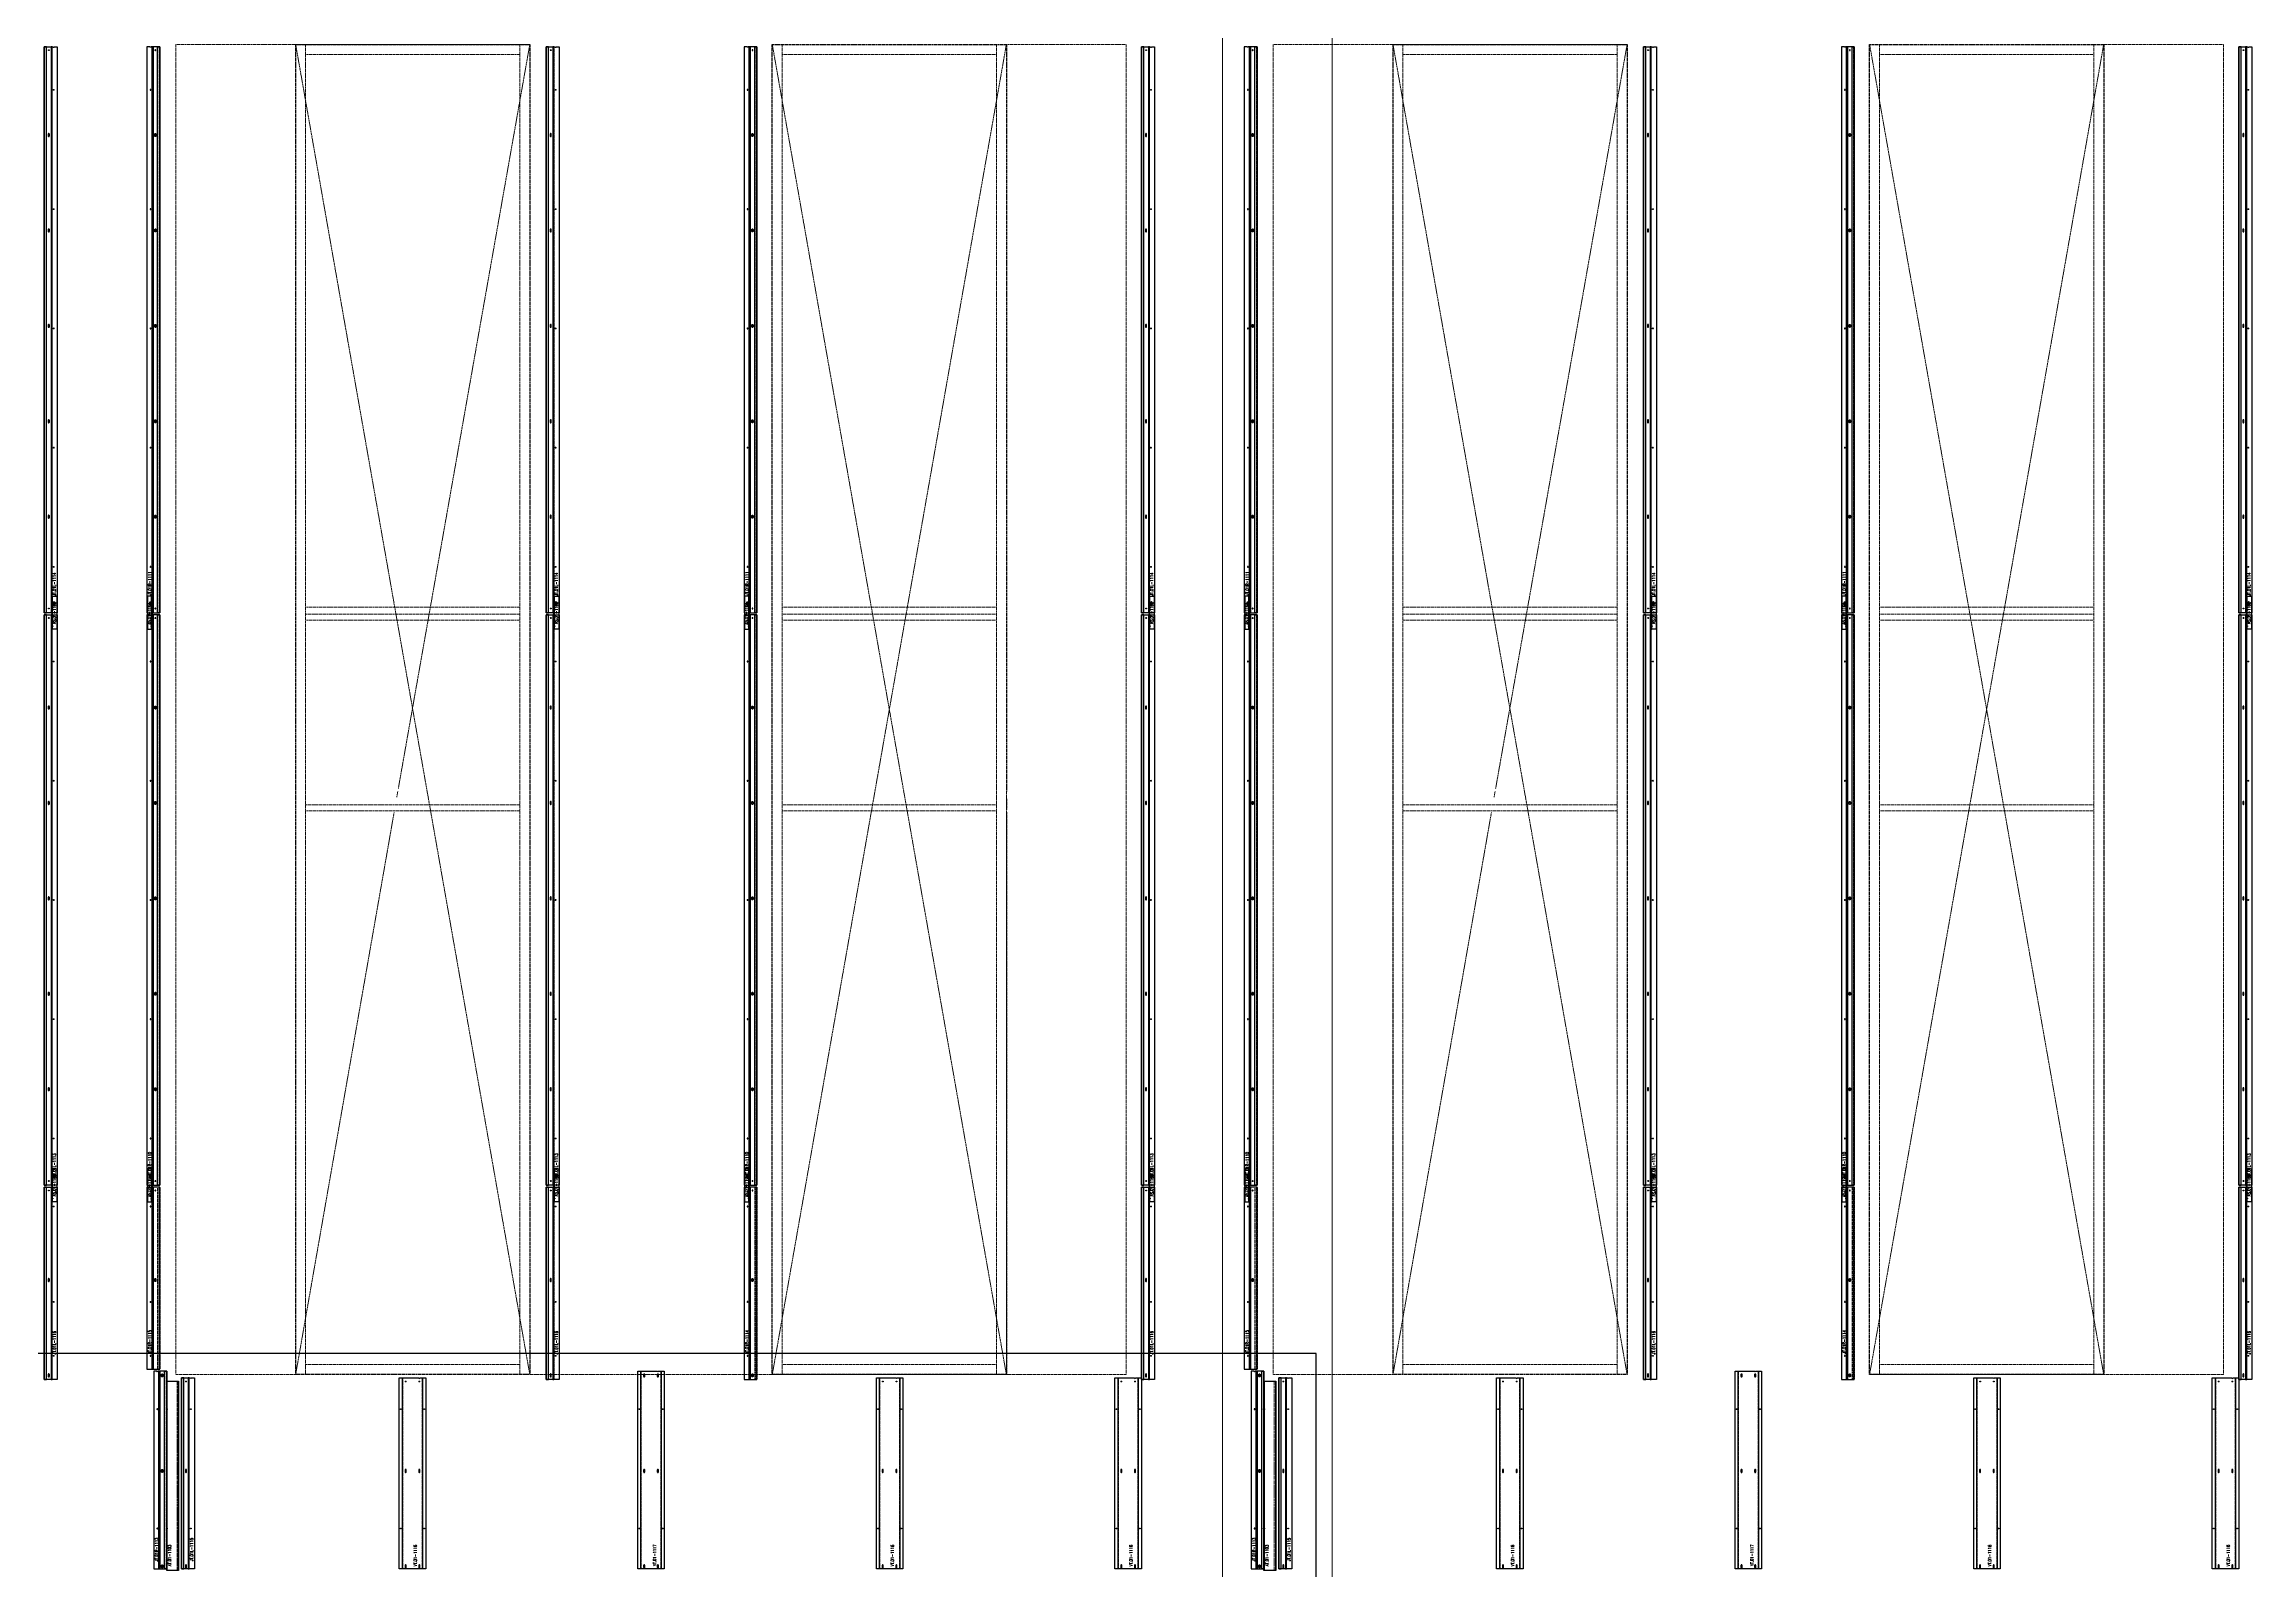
# Model space of a CAD drawing. Header units: inches. Extents: x 1191 to 4278, y -4365 to 1348.
# Drawn here: x 2783 to 3338, y 259 to 643 of the extents above; entities that cross this region are included whole.
import ezdxf

# ---------------------------------------------------------------- set-up
doc = ezdxf.new("R2010")
doc.units = ezdxf.units.IN
doc.header["$MEASUREMENT"] = 0
for name, pattern in [('NBK_Center', [0.541667, 0.333333, -0.0625, 0.083333, -0.0625]), ('NBK_Center2', [0.270833, 0.166667, -0.03125, 0.041667, -0.03125]), ('NBK_Hidden', [0.125, 0.083333, -0.041667]), ('NBK_Hidden2', [0.0625, 0.041667, -0.020833])]:
    doc.linetypes.add(name, pattern=pattern)
doc.layers.get('Defpoints').update_dxf_attribs({"color": 250, "lineweight": 0})
for name, color, linetype, lineweight in [('!Bracket', 11, 'Continuous', 25), ('!Clip - bent', 20, 'Continuous', 25), ('!Dimension', 50, 'Continuous', 5), ('!Dimension @ 1.25', 50, 'Continuous', 5), ('!Extrusion', 140, 'Continuous', 25), ('!Flashing', 40, 'Continuous', 25), ('!Linetype_Center', 220, 'NBK_Center', 9), ('!Linetype_Center2', 222, 'NBK_Center2', 9), ('!Linetype_Hidden', 210, 'NBK_Hidden', 9), ('!Misc2', 252, 'NBK_Hidden2', 5)]:
    doc.layers.add(name, color=color, linetype=linetype, lineweight=lineweight)
doc.styles.add('Romans', font='romans.shx', dxfattribs={"width": 0.8})

# ---------------------------------------------------------------- blocks, each defined once
blk = doc.blocks.new('A$C5F0FBCA1')
at = {"lineweight": 30}
for p, q in [((-1121.38, 577.5), (-1121.38, 912)), ((-1121.38, 912), (-1062.5, 912)), ((-1062.5, 912), (-1062.5, 577.5)), ((-1001.5, 577.5), (-1001.5, 912)), ((-1001.5, 912), (-942.63, 912)), ((-942.63, 912), (-942.63, 724.1)), ((-845.38, 577.5), (-845.38, 912)), ((-845.38, 912), (-786.5, 912)), ((-786.5, 912), (-786.5, 577.5)), ((-725.5, 577.5), (-725.5, 912)), ((-725.5, 912), (-666.63, 912)), ((-666.63, 912), (-666.63, 577.5)), ((-942.63, 722.27), (-942.63, 719.63)), ((-942.63, 718.88), (-942.63, 577.5)), ((-1062.5, 577.5), (-1121.38, 577.5)), ((-942.63, 577.5), (-1001.5, 577.5)), ((-786.5, 577.5), (-845.38, 577.5)), ((-666.63, 577.5), (-725.5, 577.5))]:
    blk.add_line(p, q, dxfattribs=at)
for p, q in [((-1121.38, 912), (-1062.5, 577.5)), ((-1095.56, 724.9), (-1062.5, 912)), ((-1001.5, 577.5), (-942.63, 912)), ((-1001.5, 912), (-942.63, 577.5)), ((-845.38, 912), (-786.5, 577.5)), ((-819.56, 724.9), (-786.5, 912)), ((-725.5, 912), (-666.63, 577.5)), ((-725.5, 577.5), (-666.63, 912)), ((-1095.95, 722.69), (-1095.7, 724.15)), ((-819.95, 722.69), (-819.7, 724.15)), ((-1121.38, 577.5), (-1096.62, 718.88)), ((-845.38, 577.5), (-820.62, 718.88))]:
    blk.add_line(p, q)
blk = doc.blocks.new('A$C5F5DB627')
for p, q in [((1416.5, 1130.4), (1505.5, 1130.4)), ((1416.5, 795.9), (1416.5, 1130.4)), ((1446.63, 795.9), (1446.63, 1130.4)), ((1449.13, 1130.4), (1449.13, 795.9)), ((1503, 1127.9), (1449.13, 1127.9)), ((1503, 795.9), (1503, 1130.4)), ((1505.5, 1130.4), (1505.5, 795.9)), ((1566.5, 1130.4), (1655.5, 1130.4)), ((1566.5, 795.9), (1566.5, 1130.4)), ((1569, 1130.4), (1569, 795.9)), ((1622.87, 1127.9), (1569, 1127.9)), ((1622.87, 795.9), (1622.87, 1130.4)), ((1625.37, 1130.4), (1625.37, 795.9)), ((1655.5, 1130.4), (1655.5, 795.9)), ((1692.5, 1130.4), (1781.5, 1130.4)), ((1692.5, 795.9), (1692.5, 1130.4)), ((1722.63, 795.9), (1722.63, 1130.4)), ((1725.13, 1130.4), (1725.13, 795.9)), ((1779, 1127.9), (1725.13, 1127.9)), ((1779, 795.9), (1779, 1130.4)), ((1781.5, 1130.4), (1781.5, 795.9)), ((1842.5, 1130.4), (1931.5, 1130.4)), ((1842.5, 795.9), (1842.5, 1130.4)), ((1845, 1130.4), (1845, 795.9)), ((1898.87, 1127.9), (1845, 1127.9)), ((1898.87, 795.9), (1898.87, 1130.4)), ((1901.37, 1130.4), (1901.37, 795.9)), ((1931.5, 1130.4), (1931.5, 795.9)), ((1503, 988.9), (1449.13, 988.9)), ((1622.87, 988.9), (1569, 988.9)), ((1779, 988.9), (1725.13, 988.9)), ((1898.87, 988.9), (1845, 988.9)), ((1449.13, 987.15), (1503, 987.15)), ((1503, 985.65), (1449.13, 985.65)), ((1569, 987.15), (1622.87, 987.15)), ((1622.87, 985.65), (1569, 985.65)), ((1725.13, 987.15), (1779, 987.15)), ((1779, 985.65), (1725.13, 985.65)), ((1845, 987.15), (1898.87, 987.15)), ((1898.87, 985.65), (1845, 985.65)), ((1449.13, 939.15), (1503, 939.15)), ((1569, 939.15), (1622.87, 939.15)), ((1725.13, 939.15), (1779, 939.15)), ((1845, 939.15), (1898.87, 939.15)), ((1503, 937.65), (1449.13, 937.65)), ((1622.87, 937.65), (1569, 937.65)), ((1779, 937.65), (1725.13, 937.65)), ((1898.87, 937.65), (1845, 937.65)), ((1655.5, 795.9), (1416.5, 795.9)), ((1449.13, 798.4), (1503, 798.4)), ((1569, 798.4), (1622.87, 798.4)), ((1781.5, 795.9), (1692.5, 795.9)), ((1725.13, 798.4), (1779, 798.4)), ((1931.5, 795.9), (1842.5, 795.9)), ((1845, 798.4), (1898.87, 798.4))]:
    blk.add_line(p, q)
blk = doc.blocks.new('TAP HOLE_5mm')
at = {"layer": '!Linetype_Center2'}
for points in [[(-0.18, 0), (0.18, 0)], [(0, 0.18), (0, -0.18)]]:
    blk.add_lwpolyline(points, dxfattribs=at)
blk.add_circle((0, 0), 0.101)
blk = doc.blocks.new('WEEP HOLE')
at = {"layer": '!Linetype_Center'}
for p, q in [((-0.22, 0.37), (0.22, 0.37)), ((0, 0.83), (0, -0.08))]:
    blk.add_line(p, q, dxfattribs=at)
at = {"color": 0}
blk.add_lwpolyline([(-0.14, 0.61), (-0.14, 0.14, 0.414214), (0, 0, 0.414214), (0.14, 0.14), (0.14, 0.61, 0.414214), (0, 0.75, 0.414214)], format="xyb", close=True, dxfattribs=at)
blk = doc.blocks.new('SECTION CLEAR HOLE 1')
at = {"layer": '!Linetype_Center2'}
blk.add_line((-0.33, 0, 0), (0.26, 0, 0), dxfattribs=at)
at = {"layer": '!Misc2'}
blk.add_lwpolyline([(-0.12, 0.1), (0, 0.1), (0, -0.1), (-0.12, -0.1)], close=True, dxfattribs=at)
blk = doc.blocks.new('SLOTTED SECTION1')
at = {"layer": '!Linetype_Center2'}
blk.add_lwpolyline([(-0.24, 0), (0.12, 0)], dxfattribs=at)
at = {"layer": '!Misc2'}
blk.add_lwpolyline([(-0.12, 0.47), (0, 0.47), (0, -0.47), (-0.12, -0.47)], close=True, dxfattribs=at)
blk = doc.blocks.new('SLOTTED HOLE 1')
at = {"layer": '!Linetype_Center'}
for p, q in [((0, 0.55), (0, -0.55)), ((-0.22, 0), (0.22, 0))]:
    blk.add_line(p, q, dxfattribs=at)
at = {"color": 0}
blk.add_lwpolyline([(-0.14, 0.33), (-0.14, -0.33, 0.414214), (0, -0.47, 0.414214), (0.14, -0.33), (0.14, 0.33, 0.414214), (0, 0.47, 0.414214)], format="xyb", close=True, dxfattribs=at)
blk = doc.blocks.new('SL.01-1101')
at = {"layer": '!Bracket'}
for points in [[(4.65, -1.3), (4.65, -0.12), (-3.67, -0.12), (-3.67, -1.3)], [(-3.67, -1.3), (-3.67, -1.18), (4.65, -1.18), (4.65, -1.3)]]:
    blk.add_lwpolyline(points, close=True, dxfattribs=at)
at = {"layer": '!Dimension', "xscale": -1, "rotation": 270}
for name, p in [('SECTION CLEAR HOLE 1', (-2.88, -1.18)), ('SECTION CLEAR HOLE 1', (-1.3, -1.18)), ('SLOTTED SECTION1', (2.15, -1.18)), ('SLOTTED SECTION1', (3.73, -1.18))]:
    blk.add_blockref(name, p, dxfattribs=at)
at = {"layer": '!Extrusion', "xscale": -1, "rotation": 270}
blk.add_blockref('TAP HOLE_5mm', (-2.09, -0.83), dxfattribs=at)
at = {"layer": '!Extrusion', "linetype": 'NBK_Hidden', "xscale": -1, "rotation": 270}
blk.add_blockref('SLOTTED HOLE 1', (2.75, -0.83), dxfattribs=at)
at = {"layer": 'Defpoints', "color": 30, "insert": (0.32, -0.6), "char_height": 0.75, "width": 1.65, "attachment_point": 5, "style": 'Romans'}
blk.add_mtext('AS.01-1101', dxfattribs=at)
blk = doc.blocks.new('JT.01R-1115-')
at = {"layer": '!Extrusion'}
blk.add_lwpolyline([(-2.22, 45.77, -1), (-2.5, 45.77), (-3.25, 45.77), (-3.25, 0), (0, 0), (0, 45.77)], format="xyb", close=True, dxfattribs=at)
blk.add_lwpolyline([(-1.69, 45.77), (-1.69, 0), (-1.95, 0), (-1.95, 45.77), (-1.95, 0), (-1.87, 0), (-1.87, 45.77)], dxfattribs=at)
at = {"layer": '!Extrusion', "linetype": 'NBK_Hidden'}
blk.add_lwpolyline([(-0.57, 45.77), (-0.57, 0), (0, 0), (0, 45.77), (0, 0), (-0.08, 0), (-0.08, 45.77)], dxfattribs=at)
at = {"layer": '!Extrusion', "xscale": -1}
for name, p in [('TAP HOLE_5mm', (-1.13, 44.94)), ('TAP HOLE_5mm', (-2.36, 40.92)), ('WEEP HOLE', (-1.13, 22.06)), ('TAP HOLE_5mm', (-2.36, 16.91)), ('TAP HOLE_5mm', (-2.36, 3.38))]:
    blk.add_blockref(name, p, dxfattribs=at)
at = {"color": 144, "rotation": 90}
blk.add_blockref('SL.01-1101', (-3.25, 45.77), dxfattribs=at)
at = {"layer": 'Defpoints', "color": 5, "insert": (-2.54, 6.85), "char_height": 0.75, "width": 1.65, "attachment_point": 5, "rotation": 90, "style": 'Romans'}
blk.add_mtext('JT.01R-1115', dxfattribs=at)
blk = doc.blocks.new('JT.01R-1114-')
at = {"layer": '!Extrusion'}
blk.add_lwpolyline([(-2.22, 48.4, -1), (-2.5, 48.4), (-3.25, 48.4), (-3.25, 0), (0, 0), (0, 48.4)], format="xyb", close=True, dxfattribs=at)
blk.add_lwpolyline([(-1.69, 48.4), (-1.69, 0), (-1.95, 0), (-1.95, 48.4), (-1.95, 0), (-1.87, 0), (-1.87, 48.4)], dxfattribs=at)
at = {"layer": '!Extrusion', "linetype": 'NBK_Hidden'}
blk.add_lwpolyline([(-0.57, 48.4), (-0.57, 0), (0, 0), (0, 48.4), (0, 0), (-0.08, 0), (-0.08, 48.4)], dxfattribs=at)
at = {"layer": '!Extrusion', "xscale": -1}
for name, p in [('TAP HOLE_5mm', (-1.13, 47.57)), ('TAP HOLE_5mm', (-2.36, 43.54)), ('WEEP HOLE', (-1.13, 24.68)), ('TAP HOLE_5mm', (-2.36, 19.54)), ('TAP HOLE_5mm', (-2.36, 6)), ('WEEP HOLE', (-1.13, 0.68))]:
    blk.add_blockref(name, p, dxfattribs=at)
at = {"color": 144, "rotation": 90}
blk.add_blockref('SL.01-1101', (-3.25, 48.4), dxfattribs=at)
at = {"layer": 'Defpoints', "color": 5, "insert": (-2.54, 9.47), "char_height": 0.75, "width": 1.65, "attachment_point": 5, "rotation": 90, "style": 'Romans'}
blk.add_mtext('JT.01R-1114', dxfattribs=at)
blk = doc.blocks.new('AS.01-1100')
at = {"layer": '!Bracket'}
for points in [[(-1.3, 4.65), (-0.12, 4.65), (-0.12, -3.67), (-1.3, -3.67)], [(-1.3, -3.67), (-1.18, -3.67), (-1.18, 4.65), (-1.3, 4.65)]]:
    blk.add_lwpolyline(points, close=True, dxfattribs=at)
at = {"layer": '!Dimension'}
for name, p in [('SLOTTED SECTION1', (-1.18, 3.73)), ('SLOTTED SECTION1', (-1.18, 2.15)), ('SECTION CLEAR HOLE 1', (-1.18, -1.3)), ('SECTION CLEAR HOLE 1', (-1.18, -2.88))]:
    blk.add_blockref(name, p, dxfattribs=at)
at = {"layer": '!Extrusion', "linetype": 'NBK_Hidden'}
blk.add_blockref('SLOTTED HOLE 1', (-0.83, 2.75), dxfattribs=at)
at = {"layer": '!Extrusion', "rotation": 360}
blk.add_blockref('TAP HOLE_5mm', (-0.83, -2.09), dxfattribs=at)
at = {"layer": 'Defpoints', "color": 30, "insert": (-0.71, 0.49), "char_height": 0.75, "width": 1.65, "attachment_point": 5, "rotation": 90, "style": 'Romans'}
blk.add_mtext('AS.01-1100', dxfattribs=at)
blk = doc.blocks.new('JT.01L-1116')
at = {"layer": '!Extrusion'}
blk.add_lwpolyline([(2.22, 48.4, 1), (2.5, 48.4), (3.25, 48.4), (3.25, 0), (0, 0), (0, 48.4)], format="xyb", close=True, dxfattribs=at)
for points in [[(0, 48.4), (0, 0), (0.57, 0), (0.57, 48.4)], [(1.69, 48.4), (1.69, 0), (1.95, 0), (1.95, 48.4)]]:
    blk.add_lwpolyline(points, close=True, dxfattribs=at)
at = {"layer": '!Extrusion', "linetype": 'NBK_Hidden'}
blk.add_lwpolyline([(0, 48.4), (0, 0), (0.08, 0), (0.08, 48.4)], dxfattribs=at)
blk.add_lwpolyline([(1.87, 48.4), (1.87, 0), (1.95, 0), (1.95, 48.4)], close=True, dxfattribs=at)
at = {"layer": '!Dimension'}
blk.add_blockref('AS.01-1100', (3.25, 48.4), dxfattribs=at)
at = {"layer": '!Extrusion', "rotation": 360}
for p in [(1.13, 47.57), (2.36, 43.54), (2.36, 19.54), (2.36, 6)]:
    blk.add_blockref('TAP HOLE_5mm', p, dxfattribs=at)
at = {"layer": '!Extrusion'}
for p in [(1.13, 24.68), (1.13, 0.68)]:
    blk.add_blockref('WEEP HOLE', p, dxfattribs=at)
at = {"layer": 'Defpoints', "color": 2, "insert": (2.54, 9.28), "char_height": 0.75, "width": 1.65, "attachment_point": 5, "rotation": 90, "style": 'Romans'}
blk.add_mtext('JT.01L-1116', dxfattribs=at)
blk = doc.blocks.new('JT.01R-1110-')
at = {"layer": '!Extrusion'}
blk.add_lwpolyline([(0, 0), (0, 143.5), (-2.22, 143.5, -1), (-2.5, 143.5), (-3.25, 143.5), (-3.25, 0)], format="xyb", close=True, dxfattribs=at)
for points in [[(-1.95, 0), (-1.95, 143.5), (-1.69, 143.5), (-1.69, 0)], [(-0.57, 0), (-0.57, 143.5), (0, 143.5), (0, 0)]]:
    blk.add_lwpolyline(points, close=True, dxfattribs=at)
at = {"layer": '!Extrusion', "linetype": 'NBK_Hidden'}
for points in [[(-1.95, 0), (-1.95, 143.5), (-1.87, 143.5), (-1.87, 0)], [(-0.08, 0), (-0.08, 143.5), (0, 143.5), (0, 0)]]:
    blk.add_lwpolyline(points, close=True, dxfattribs=at)
at = {"layer": '!Extrusion', "xscale": -1}
for name, p in [('TAP HOLE_5mm', (-1.13, 142.67)), ('TAP HOLE_5mm', (-2.36, 131.75)), ('WEEP HOLE', (-1.13, 119.78)), ('TAP HOLE_5mm', (-2.36, 101.75)), ('WEEP HOLE', (-1.13, 95.78)), ('WEEP HOLE', (-1.13, 71.78)), ('TAP HOLE_5mm', (-2.36, 71.75)), ('WEEP HOLE', (-1.13, 47.78)), ('TAP HOLE_5mm', (-2.36, 41.75)), ('WEEP HOLE', (-1.13, 23.78)), ('TAP HOLE_5mm', (-2.36, 11.75)), ('TAP HOLE_5mm', (-1.13, 1.06))]:
    blk.add_blockref(name, p, dxfattribs=at)
at = {"color": 144, "rotation": 90}
blk.add_blockref('SL.01-1101', (-3.25, 143.5), dxfattribs=at)
at = {"layer": 'Defpoints', "color": 5, "insert": (-2.54, 5.38), "char_height": 0.75, "width": 1.65, "attachment_point": 5, "rotation": 90, "style": 'Romans'}
blk.add_mtext('JT.01R-1110', dxfattribs=at)
blk = doc.blocks.new('JT.01L-1113')
at = {"layer": '!Extrusion'}
blk.add_lwpolyline([(0, 0), (0, 143.5), (2.22, 143.5, 1), (2.5, 143.5), (3.25, 143.5), (3.25, 0)], format="xyb", close=True, dxfattribs=at)
at = {"layer": '!Extrusion', "linetype": 'NBK_Hidden'}
for points in [[(0.08, 0), (0.08, 143.5), (0, 143.5), (0, 0)], [(1.95, 0), (1.95, 143.5), (1.87, 143.5), (1.87, 0)]]:
    blk.add_lwpolyline(points, close=True, dxfattribs=at)
at = {"layer": '!Extrusion'}
for points in [[(0.57, 0), (0.57, 143.5), (0, 143.5), (0, 0)], [(1.95, 0), (1.95, 143.5), (1.69, 143.5), (1.69, 0)]]:
    blk.add_lwpolyline(points, close=True, dxfattribs=at)
at = {"layer": '!Dimension'}
blk.add_blockref('AS.01-1100', (3.25, 143.5), dxfattribs=at)
at = {"layer": '!Extrusion', "rotation": 360}
for p in [(1.13, 142.67), (2.36, 131.75), (2.36, 101.75), (2.36, 71.75), (2.36, 41.75), (2.36, 11.75), (1.13, 1.06)]:
    blk.add_blockref('TAP HOLE_5mm', p, dxfattribs=at)
at = {"layer": '!Extrusion'}
for p in [(1.13, 119.78), (1.13, 95.78), (1.13, 71.78), (1.13, 47.78), (1.13, 23.78)]:
    blk.add_blockref('WEEP HOLE', p, dxfattribs=at)
at = {"layer": 'Defpoints', "color": 2, "insert": (2.54, 5.08), "char_height": 0.75, "width": 1.65, "attachment_point": 5, "rotation": 90, "style": 'Romans'}
blk.add_mtext('JT.01L-1113', dxfattribs=at)
blk = doc.blocks.new('JT.01L-1114')
at = {"layer": '!Extrusion'}
blk.add_lwpolyline([(-3.25, 0), (-3.25, 142.35), (-1.02, 142.35, 1), (-0.75, 142.35), (0, 142.35), (0, 0)], format="xyb", close=True, dxfattribs=at)
at = {"layer": '!Extrusion', "linetype": 'NBK_Hidden'}
for points in [[(-3.17, 0), (-3.17, 142.35), (-3.25, 142.35), (-3.25, 0)], [(-1.3, 0), (-1.3, 142.35), (-1.38, 142.35), (-1.38, 0)]]:
    blk.add_lwpolyline(points, close=True, dxfattribs=at)
at = {"layer": '!Extrusion'}
for points in [[(-2.68, 0), (-2.68, 142.35), (-3.25, 142.35), (-3.25, 0)], [(-1.3, 0), (-1.3, 142.35), (-1.56, 142.35), (-1.56, 0)]]:
    blk.add_lwpolyline(points, close=True, dxfattribs=at)
at = {"layer": '!Extrusion', "rotation": 360}
for p in [(-2.12, 141.48), (-0.89, 131.52), (-0.89, 101.52), (-0.89, 71.52), (-0.89, 41.52), (-0.89, 11.52), (-2.12, 1.06)]:
    blk.add_blockref('TAP HOLE_5mm', p, dxfattribs=at)
at = {"layer": '!Extrusion'}
for p in [(-2.12, 119.78), (-2.12, 95.78), (-2.12, 71.78), (-2.12, 47.78), (-2.12, 23.78)]:
    blk.add_blockref('WEEP HOLE', p, dxfattribs=at)
at = {"layer": 'Defpoints', "color": 2, "insert": (-0.71, 7.17), "char_height": 0.75, "width": 1.65, "attachment_point": 5, "rotation": 90, "style": 'Romans'}
blk.add_mtext('JT.01L-1114', dxfattribs=at)
blk = doc.blocks.new('JT.01R-1111-')
at = {"layer": '!Extrusion'}
blk.add_lwpolyline([(3.25, 0), (3.25, 142.35), (1.02, 142.35, -1), (0.75, 142.35), (0, 142.35), (0, 0)], format="xyb", close=True, dxfattribs=at)
for points in [[(1.3, 0), (1.3, 142.35), (1.56, 142.35), (1.56, 0)], [(2.68, 0), (2.68, 142.35), (3.25, 142.35), (3.25, 0)]]:
    blk.add_lwpolyline(points, close=True, dxfattribs=at)
at = {"layer": '!Extrusion', "linetype": 'NBK_Hidden'}
for points in [[(1.3, 0), (1.3, 142.35), (1.38, 142.35), (1.38, 0)], [(3.17, 0), (3.17, 142.35), (3.25, 142.35), (3.25, 0)]]:
    blk.add_lwpolyline(points, close=True, dxfattribs=at)
at = {"layer": '!Extrusion', "xscale": -1}
for name, p in [('TAP HOLE_5mm', (2.12, 141.48)), ('TAP HOLE_5mm', (0.89, 131.52)), ('WEEP HOLE', (2.12, 119.78)), ('TAP HOLE_5mm', (0.89, 101.52)), ('WEEP HOLE', (2.12, 95.78)), ('WEEP HOLE', (2.12, 71.78)), ('TAP HOLE_5mm', (0.89, 71.52)), ('WEEP HOLE', (2.12, 47.78)), ('TAP HOLE_5mm', (0.89, 41.52)), ('WEEP HOLE', (2.12, 23.78)), ('TAP HOLE_5mm', (0.89, 11.52)), ('TAP HOLE_5mm', (2.12, 1.06))]:
    blk.add_blockref(name, p, dxfattribs=at)
at = {"layer": 'Defpoints', "color": 5, "insert": (0.71, 7.38), "char_height": 0.75, "width": 1.65, "attachment_point": 5, "rotation": 90, "style": 'Romans'}
blk.add_mtext('JT.01R-1111', dxfattribs=at)
blk = doc.blocks.new('VT.01-1116-')
at = {"layer": '!Extrusion'}
blk.add_lwpolyline([(3.33, 0), (-3.33, 0), (-3.33, 48.06), (1.58, 48.06, 1), (1.86, 48.06), (3.33, 48.06)], format="xyb", close=True, dxfattribs=at)
blk.add_lwpolyline([(1.86, 48.06), (2.54, 48.06), (2.54, 0), (-2.54, 0), (-2.54, 48.06), (1.58, 48.06)], dxfattribs=at)
at = {"layer": '!Extrusion', "linetype": 'NBK_Hidden'}
blk.add_lwpolyline([(1.86, 48.06), (2.46, 48.06), (2.46, 0), (-2.46, 0), (-2.46, 48.06), (1.58, 48.06)], dxfattribs=at)
at = {"layer": '!Extrusion', "rotation": 360}
for name, p in [('TAP HOLE_5mm', (-1.72, 47.18)), ('TAP HOLE_5mm', (1.72, 47.18)), ('TAP HOLE_5mm', (-2.93, 40.19)), ('TAP HOLE_5mm', (2.93, 40.19)), ('WEEP HOLE', (-1.72, 24.3)), ('WEEP HOLE', (1.72, 24.3)), ('TAP HOLE_5mm', (-2.93, 10.19)), ('TAP HOLE_5mm', (2.93, 10.19)), ('WEEP HOLE', (-1.72, 0.29)), ('WEEP HOLE', (1.72, 0.29))]:
    blk.add_blockref(name, p, dxfattribs=at)
at = {"layer": 'Defpoints', "color": 1, "insert": (0.69, 3.37), "char_height": 0.75, "width": 1.65, "attachment_point": 5, "rotation": 90, "style": 'Romans'}
blk.add_mtext('VT.01-1116', dxfattribs=at)
blk = doc.blocks.new('VT.01-1117-')
at = {"layer": '!Extrusion'}
blk.add_lwpolyline([(3.33, 0), (-3.33, 0), (-3.33, 49.75), (1.58, 49.75, 1), (1.86, 49.75), (3.33, 49.75)], format="xyb", close=True, dxfattribs=at)
blk.add_lwpolyline([(1.86, 49.75), (2.54, 49.75), (2.54, 0), (-2.54, 0), (-2.54, 49.75), (1.58, 49.75)], dxfattribs=at)
at = {"layer": '!Extrusion', "linetype": 'NBK_Hidden'}
blk.add_lwpolyline([(1.86, 49.75), (2.46, 49.75), (2.46, 0), (-2.46, 0), (-2.46, 49.75), (1.58, 49.75)], dxfattribs=at)
at = {"layer": '!Extrusion', "rotation": 360}
for name, p in [('WEEP HOLE', (-1.72, 48.3)), ('WEEP HOLE', (1.72, 48.3)), ('TAP HOLE_5mm', (-2.93, 40.19)), ('TAP HOLE_5mm', (2.93, 40.19)), ('WEEP HOLE', (-1.72, 24.3)), ('WEEP HOLE', (1.72, 24.3)), ('TAP HOLE_5mm', (-2.93, 10.19)), ('TAP HOLE_5mm', (2.93, 10.19)), ('WEEP HOLE', (-1.72, 0.29)), ('WEEP HOLE', (1.72, 0.29))]:
    blk.add_blockref(name, p, dxfattribs=at)
at = {"layer": 'Defpoints', "color": 1, "insert": (0.89, 3.47), "char_height": 0.75, "width": 1.65, "attachment_point": 5, "rotation": 90, "style": 'Romans'}
blk.add_mtext('VT.01-1117', dxfattribs=at)
blk = doc.blocks.new('JT.01L-1115')
at = {"layer": '!Extrusion', "linetype": 'NBK_Hidden'}
for points in [[(-3.25, 0), (-3.17, 0), (-3.17, 48.06), (-3.25, 48.06)], [(-1.38, 0), (-1.3, 0), (-1.3, 48.06), (-1.38, 48.06)]]:
    blk.add_lwpolyline(points, close=True, dxfattribs=at)
at = {"layer": '!Extrusion'}
blk.add_lwpolyline([(0, 48.06), (0, 0), (-3.25, 0), (-3.25, 48.06), (-1.02, 48.06, 1), (-0.75, 48.06)], format="xyb", close=True, dxfattribs=at)
for points in [[(-2.68, 48.06), (-3.25, 48.06), (-3.25, 0), (-2.68, 0)], [(-1.56, 0), (-1.3, 0), (-1.3, 48.06), (-1.56, 48.06)]]:
    blk.add_lwpolyline(points, close=True, dxfattribs=at)
at = {"layer": '!Extrusion', "rotation": 360}
for name, p in [('TAP HOLE_5mm', (-2.12, 47.18)), ('TAP HOLE_5mm', (-0.89, 40.19)), ('WEEP HOLE', (-2.12, 24.3)), ('TAP HOLE_5mm', (-0.89, 10.19)), ('WEEP HOLE', (-2.12, 0.29))]:
    blk.add_blockref(name, p, dxfattribs=at)
at = {"layer": 'Defpoints', "color": 2, "insert": (-0.71, 4.89), "char_height": 0.75, "width": 1.65, "attachment_point": 5, "rotation": 90, "style": 'Romans'}
blk.add_mtext('JT.01L-1115', dxfattribs=at)
blk = doc.blocks.new('JT.01R-1113-')
at = {"layer": '!Extrusion'}
blk.add_lwpolyline([(0, 49.75), (0, 0), (3.25, 0), (3.25, 49.75), (1.02, 49.75, -1), (0.75, 49.75)], format="xyb", close=True, dxfattribs=at)
at = {"layer": '!Extrusion', "linetype": 'NBK_Hidden'}
for points in [[(1.38, 0), (1.3, 0), (1.3, 49.75), (1.38, 49.75)], [(3.25, 0), (3.17, 0), (3.17, 49.75), (3.25, 49.75)]]:
    blk.add_lwpolyline(points, close=True, dxfattribs=at)
at = {"layer": '!Extrusion'}
for points in [[(1.56, 0), (1.3, 0), (1.3, 49.75), (1.56, 49.75)], [(2.68, 49.75), (3.25, 49.75), (3.25, 0), (2.68, 0)]]:
    blk.add_lwpolyline(points, close=True, dxfattribs=at)
at = {"layer": '!Extrusion', "xscale": -1}
for name, p in [('WEEP HOLE', (2.12, 48.3)), ('TAP HOLE_5mm', (0.89, 40.19)), ('WEEP HOLE', (2.12, 24.3)), ('TAP HOLE_5mm', (0.89, 10.19)), ('WEEP HOLE', (2.12, 0.29))]:
    blk.add_blockref(name, p, dxfattribs=at)
at = {"layer": 'Defpoints', "color": 5, "insert": (0.71, 4.89), "char_height": 0.75, "width": 1.65, "attachment_point": 5, "rotation": 90, "style": 'Romans'}
blk.add_mtext('JT.01R-1113', dxfattribs=at)
blk = doc.blocks.new('NORTH TRACKS')
at = {"layer": '!Clip - bent', "color": 3}
for name, p in [('JT.01L-1113', (813.39, 753.58)), ('JT.01R-1110-', (842.46, 753.58)), ('JT.01L-1113', (939.64, 753.58)), ('JT.01R-1110-', (992.64, 753.58)), ('JT.01L-1113', (1089.39, 753.58)), ('JT.01R-1110-', (1118.46, 753.58)), ('JT.01L-1113', (1215.64, 753.58)), ('JT.01R-1110-', (1268.64, 753.58)), ('JT.01L-1113', (1365.39, 753.58)), ('JT.01L-1116', (813.39, 704.69)), ('JT.01R-1115-', (842.46, 707.31)), ('JT.01L-1116', (939.64, 704.69)), ('JT.01R-1114-', (992.64, 704.69)), ('JT.01L-1116', (1089.39, 704.69)), ('JT.01R-1115-', (1118.46, 707.31)), ('JT.01L-1116', (1215.64, 704.69)), ('JT.01R-1114-', (1268.64, 704.69)), ('JT.01L-1116', (1365.39, 704.69))]:
    blk.add_blockref(name, p, dxfattribs=at)
at = {"layer": '!Dimension'}
for name, p in [('JT.01L-1114', (816.64, 897.58)), ('JT.01R-1111-', (839.21, 897.58)), ('JT.01L-1114', (942.89, 897.58)), ('JT.01R-1111-', (989.39, 897.58)), ('JT.01L-1114', (1092.64, 897.58)), ('JT.01R-1111-', (1115.21, 897.58)), ('JT.01L-1114', (1218.89, 897.58)), ('JT.01R-1111-', (1265.39, 897.58)), ('JT.01L-1114', (1368.64, 897.58)), ('JT.01R-1113-', (840.92, 657.06)), ('VT.01-1117-', (966, 657.06)), ('JT.01R-1113-', (1116.92, 657.06)), ('VT.01-1117-', (1242, 657.06))]:
    blk.add_blockref(name, p, dxfattribs=at)
at = {"layer": '!Dimension', "rotation": 360}
for p in [(906, 657.06), (1026, 657.06), (1086, 657.06), (1182, 657.06), (1302, 657.06), (1362, 657.06)]:
    blk.add_blockref('VT.01-1116-', p, dxfattribs=at)
at = {"layer": '!Dimension @ 1.25'}
for p in [(851.15, 657.06), (1127.15, 657.06)]:
    blk.add_blockref('JT.01L-1115', p, dxfattribs=at)
blk = doc.blocks.new('HOLE FLASHING')
at = {"layer": '!Linetype_Center2'}
blk.add_line((-0.31, 0), (0.26, 0), dxfattribs=at)
at = {"layer": '!Misc2'}
blk.add_lwpolyline([(-0.06, 0.1), (0, 0.1), (0, -0.1), (-0.06, -0.1)], close=True, dxfattribs=at)
blk = doc.blocks.new('AT.01-1103')
at = {"layer": '!Flashing', "color": 2}
for points in [[(0, 47.25), (2.99, 47.25), (2.99, -0.37), (0, -0.37)], [(0, 47.25), (0.06, 47.25), (0.06, -0.37), (0, -0.37)], [(2.94, -0.37), (2.99, -0.37), (2.99, 47.25), (2.94, 47.25)]]:
    blk.add_lwpolyline(points, close=True, dxfattribs=at)
at = {"layer": '!Linetype_Center'}
blk.add_lwpolyline([(0, 47.25), (2.6, 47.25), (2.6, -0.37), (0, -0.37)], close=True, dxfattribs=at)
at = {"color": 144}
for p in [(0.06, 40.19), (0.06, 10.19)]:
    blk.add_blockref('HOLE FLASHING', p, dxfattribs=at)
at = {"layer": 'Defpoints', "color": 6, "insert": (0.73, 3.39), "char_height": 0.75, "width": 1.65, "attachment_point": 5, "rotation": 90, "style": 'Romans'}
blk.add_mtext('AT.01-1103', dxfattribs=at)
blk = doc.blocks.new('NORTH MOVEMENT FLASHING')
at = {"color": 144}
for p in [(1342.17, 657.06), (1618.17, 657.06)]:
    blk.add_blockref('AT.01-1103', p, dxfattribs=at)

msp = doc.modelspace()

# ---------------------------------------------------------------- linework, layer by layer
at = {"color": 26}
msp.add_lwpolyline([(1979, -286), (3103, -286), (3103, 314), (1979, 314)], close=True, dxfattribs=at)
at = {"layer": 'Defpoints'}
for points in [[(3079.47, 956.66), (3079.47, -417.4)], [(3107.04, 956.66), (3107.04, -417.4)]]:
    msp.add_lwpolyline(points, dxfattribs=at)

# ---------------------------------------------------------------- block references
at = {"layer": '!Clip - bent', "color": 3}
msp.add_blockref('NORTH TRACKS', (1969.71, -397.29, -1349.31), dxfattribs=at)
at = {"layer": '!Linetype_Hidden'}
for name, p in [('A$C5F5DB627', (1399.71, -487.19)), ('A$C5F0FBCA1', (3967.71, -268.79))]:
    msp.add_blockref(name, p, dxfattribs=at)
at = {"color": 144}
msp.add_blockref('NORTH MOVEMENT FLASHING', (1471.71, -397.29, -1349.31), dxfattribs=at)

doc.saveas('drawing.dxf')
